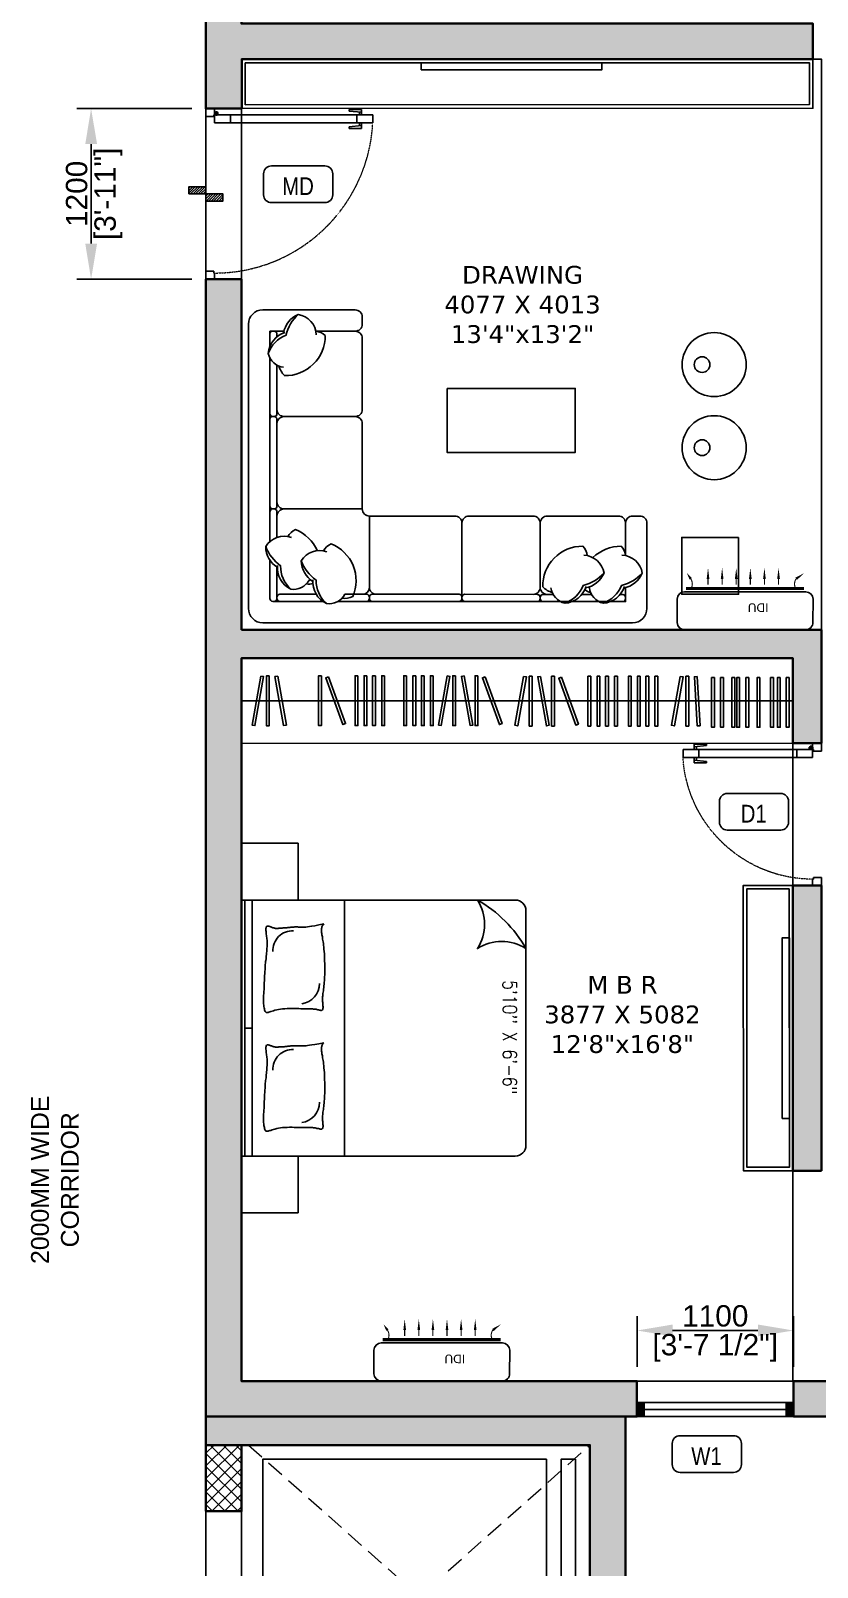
# Model space of a CAD drawing. Header units: millimetres. Extents: x 94643 to 134206, y 115494 to 180803.
# Drawn here: x 115480 to 121008, y 160888 to 171692 of the extents above; entities that cross this region are included whole.
import ezdxf
from ezdxf.enums import TextEntityAlignment as Align

# ---------------------------------------------------------------- set-up
doc = ezdxf.new("R2010")
doc.units = ezdxf.units.MM
for name, pattern in [('( Hidden )', [0.375, 0.25, -0.125]), ('3BHK  WEST_UN-2$0$DASHED', [0.75, 0.5, -0.25]), ('3BHK  WEST_UN-3$0$DASHED', [0.75, 0.5, -0.25])]:
    doc.linetypes.add(name, pattern=pattern)
for name, color, linetype in [('A-6S Sofa', 253, 'Continuous'), ('A-AC', 252, 'Continuous'), ('A-Bed Furniture', 253, 'Continuous'), ('A-Bed Side Table', 253, 'Continuous'), ('A-Dimensions', 4, 'Continuous'), ('A-Door', 11, 'Continuous'), ('A-Door Line', 8, 'Continuous'), ('A-Elevation 10', 8, 'Continuous'), ('A-Furniture', 8, 'Continuous'), ('A-Hatch', 252, 'Continuous'), ('A-MBR-Dress-Wardrobe', 253, 'Continuous'), ('A-Room Boundary', 44, 'Continuous'), ('A-Round Sofa', 253, 'Continuous'), ('A-Shaft', 8, 'Continuous'), ('A-Sofa Center  Table', 253, 'Continuous'), ('A-Text Main', 44, 'Continuous'), ('A-TV', 253, 'Continuous'), ('A-TV Unit', 252, 'Continuous'), ('A-Window', 4, 'Continuous')]:
    doc.layers.add(name, color=color, linetype=linetype)
doc.layers.add('A-Wall', color=240, linetype='Continuous', lineweight=35)
doc.styles.add('2024-08-29_TOWER-A$0$simplex-0.8', font='simplex.shx', dxfattribs={"width": 0.8})
doc.styles.add('3BHK  WEST_UN-2$0$2024-08-30_TOWER-C$0$simplex-0.8', font='simplex.shx', dxfattribs={"width": 0.8})
doc.styles.add('3BHK  WEST_UN-2$0$AMISH', font='arial.ttf')
doc.styles.add('3BHK  WEST_UN-2$0$grid_text', font='verdana.ttf')
doc.styles.add('ARIAL', font='ARIALN.TTF')
doc.styles.add('Core & corridor$0$Standard', font='arial.ttf')
doc.styles.add('S', font='arial.ttf', dxfattribs={"height": 150})
doc.dimstyles.new('DIMSMALL', dxfattribs={"dimtxt": 150, "dimasz": 250, "dimexe": 100, "dimexo": 100, "dimgap": 25, "dimtad": 1, "dimdec": 0, "dimzin": 0, "dimdsep": 46, "dimtxsty": 'S', "dimcen": 0, "dimdle": 100, "dimclrd": 8, "dimclre": 8, "dimclrt": 256, "dimazin": 0, "dimtfac": 1, "dimtdec": 0, "dimtix": 1, "dimtmove": 0, "dimatfit": 3, "dimldrblk": '12_DatumFilled', "dimfxl": 1, "dimtolj": 1, "dimtzin": 0, "dimlwd": -1, "dimlwe": -1, "dimarcsym": 1})

# ---------------------------------------------------------------- blocks, each defined once
blk = doc.blocks.new('Core & corridor$0$A$C436b777d')
at = {"layer": 'A-Hatch'}
h = blk.add_hatch(color=256, dxfattribs=at)
h.dxf.hatch_style = 1
h.paths.add_polyline_path([(8450, 10397), (8450, 5437), (5501, 5437), (5501, 5637), (8200, 5637), (8200, 7767), (5500, 7767), (5500, 8067), (8200, 8067), (8200, 10197), (5501, 10197), (5501, 10397), (8450, 10397), (8450, 5637)])
at = {"layer": 'A-Hatch', "linetype": 'Continuous'}
h = blk.add_hatch(dxfattribs=at)
h.set_pattern_fill('ANSI37', color=256, scale=20)
h.set_pattern_definition([(45, (22372.114, 0), (-44.90128, 44.90128), []), (135, (22372.114, 0), (-44.90128, -44.90128), [])])
h.paths.add_polyline_path([(5751, 10197), (5501, 10197), (5501, 9732), (5751, 9732)])
h.paths.add_polyline_path([(5751, 8532), (5500, 8532), (5500, 8067), (5751, 8067)])
h.paths.add_polyline_path([(5750, 7767), (5500, 7767), (5500, 7302), (5750, 7302)])
h.paths.add_polyline_path([(5751, 6102), (5501, 6102), (5501, 5637), (5751, 5637)])
at = {"layer": 'A-Elevation 10'}
for points in [[(7895, 10097), (7895, 8169), (5900, 8169), (5900, 10097)], [(8098, 8169), (7997, 8169), (7997, 10097), (8098, 10097)], [(5500, 9732), (5750, 9732), (5750, 8532), (5500, 8532)]]:
    blk.add_lwpolyline(points, close=True, dxfattribs=at)
at = {"layer": 'A-Shaft', "linetype": '( Hidden )', "lineweight": 0, "ltscale": 500}
for points in [[(5800, 10197), (8200, 8067)], [(5800, 8067), (8200, 10197)]]:
    blk.add_lwpolyline(points, dxfattribs=at)
at = {"layer": 'A-Wall'}
blk.add_lwpolyline([(8450, 5637), (8450, 5437), (5501, 5437), (5501, 5637), (8200, 5637), (8200, 7767), (5500, 7767), (5500, 8067), (8200, 8067), (8200, 10197), (5501, 10197), (5501, 10397), (8450, 10397), (8450, 5637), (8450, 5637)], dxfattribs=at)
blk.add_lwpolyline([(5501, 10197), (5751, 10197), (5751, 9732), (5501, 9732)], close=True, dxfattribs=at)
blk = doc.blocks.new('Core & corridor')
at = {"layer": 'A-Elevation 10'}
blk.add_lwpolyline([(19045, 39024), (20545, 39024), (20545, 34064), (19045, 34064)], close=True, dxfattribs=at)
at = {"ltscale": 300}
blk.add_blockref('Core & corridor$0$A$C436b777d', (10595, 28627), dxfattribs=at)
at = {"layer": 'A-Text Main', "insert": (15035, 40689), "char_height": 125, "width": 1745.68, "attachment_point": 5, "rotation": 90, "line_spacing_factor": 1.010232, "style": 'Core & corridor$0$Standard'}
blk.add_mtext('2000MM WIDE CORRIDOR', dxfattribs=at)
blk = doc.blocks.new('*D261')
at = {"layer": 'A-Dimensions', "color": 8, "transparency": 16777216}
for p, q in [((119741, 162298), (119741, 162653)), ((120841, 162298), (120841, 162653)), ((120591, 162553), (119991, 162553))]:
    blk.add_line(p, q, dxfattribs=at)
for points in [[(119991, 162595), (119991, 162512), (119741, 162553)], [(120591, 162595), (120591, 162512), (120841, 162553)]]:
    blk.add_solid(points, dxfattribs=at)
at = {"layer": 'Defpoints', "color": 0, "transparency": 16777216}
for p in [(119741, 162553), (119741, 162198), (120841, 162198)]:
    blk.add_point(p, dxfattribs=at)
at = {"layer": 'A-Dimensions', "lineweight": 30, "transparency": 16777216, "char_height": 150, "attachment_point": 5, "style": 'S'}
for s, insert in [('\\A1;1100', (120291, 162655)), ('\\A1;[3\'-7 1/2"]', (120291, 162431))]:
    blk.add_mtext(s, dxfattribs=dict(at, insert=insert))
blk = doc.blocks.new('12_DatumFilled')
at = {"color": 8, "linetype": 'ByBlock'}
blk.add_solid([(0, 0.577), (-1, 0), (0, -0.577)], dxfattribs=at)
blk = doc.blocks.new('*D268')
at = {"layer": 'A-Dimensions', "color": 8, "transparency": 16777216}
for p, q in [((116613, 171145), (115804, 171145)), ((115904, 170895), (115904, 170195)), ((116611, 169945), (115804, 169945))]:
    blk.add_line(p, q, dxfattribs=at)
for points in [[(115863, 170895), (115946, 170895), (115904, 171145)], [(115863, 170195), (115946, 170195), (115904, 169945)]]:
    blk.add_solid(points, dxfattribs=at)
at = {"layer": 'Defpoints', "color": 0, "transparency": 16777216}
for p in [(116713, 171145), (115904, 169945), (116711, 169945)]:
    blk.add_point(p, dxfattribs=at)
at = {"layer": 'A-Dimensions', "lineweight": 30, "transparency": 16777216, "char_height": 150, "attachment_point": 5, "rotation": 90, "style": 'S'}
for s, insert in [('\\A1;[3\'-11"]', (116025, 170545)), ('\\A1;1200', (115803, 170545))]:
    blk.add_mtext(s, dxfattribs=dict(at, insert=insert))
blk = doc.blocks.new('3BHK  WEST_UN-2$0$SDCNJKD')
at = {"layer": 'A-MBR-Dress-Wardrobe', "linetype": 'Continuous'}
for points in [[(40427, -55877), (40427, -56474), (36550, -56477), (36550, -55877)], [(36686, -56002), (36625, -56347), (36645, -56350), (36706, -56005)], [(36746, -56001), (36746, -56351), (36726, -56351), (36726, -56001)], [(36805, -56002), (36866, -56347), (36846, -56350), (36786, -56005)], [(37112, -56000), (37112, -56350), (37092, -56350), (37092, -56000)], [(37162, -56007), (37282, -56336), (37263, -56343), (37143, -56014)], [(37369, -56000), (37369, -56350), (37349, -56350), (37349, -56000)], [(37432, -56000), (37432, -56350), (37412, -56350), (37412, -56000)], [(37492, -56000), (37492, -56350), (37472, -56350), (37472, -56000)], [(37556, -56000), (37556, -56350), (37536, -56350), (37536, -56000)], [(37711, -56000), (37711, -56350), (37691, -56350), (37691, -56000)], [(37775, -56000), (37775, -56350), (37755, -56350), (37755, -56000)], [(37835, -56000), (37835, -56350), (37815, -56350), (37815, -56000)], [(37898, -56000), (37898, -56350), (37878, -56350), (37878, -56000)], [(37996, -56001), (37936, -56346), (37955, -56349), (38016, -56004)], [(38056, -56000), (38056, -56350), (38036, -56350), (38036, -56000)], [(38116, -56001), (38177, -56346), (38157, -56349), (38096, -56004)], [(38213, -56000), (38213, -56350), (38193, -56350), (38193, -56000)], [(38263, -56007), (38382, -56336), (38364, -56343), (38244, -56014)], [(38533, -56004), (38472, -56348), (38492, -56352), (38553, -56007)], [(38593, -56003), (38593, -56353), (38573, -56353), (38573, -56003)], [(38653, -56004), (38713, -56348), (38694, -56352), (38633, -56007)], [(38750, -56003), (38750, -56353), (38730, -56353), (38730, -56003)], [(38799, -56010), (38919, -56339), (38900, -56346), (38781, -56017)], [(39006, -56003), (39006, -56353), (38986, -56353), (38986, -56003)], [(39070, -56003), (39070, -56353), (39050, -56353), (39050, -56003)], [(39130, -56003), (39130, -56353), (39110, -56353), (39110, -56003)], [(39193, -56003), (39193, -56353), (39173, -56353), (39173, -56003)], [(39290, -56003), (39290, -56353), (39270, -56353), (39270, -56003)], [(39353, -56003), (39353, -56353), (39333, -56353), (39333, -56003)], [(39413, -56003), (39413, -56353), (39393, -56353), (39393, -56003)], [(39477, -56003), (39477, -56353), (39457, -56353), (39457, -56003)], [(39634, -56004), (39573, -56348), (39593, -56352), (39654, -56007)], [(39694, -56003), (39694, -56353), (39674, -56353), (39674, -56003)], [(39753, -56004), (39774, -56351), (39754, -56352), (39734, -56007)], [(39875, -56012), (39875, -56362), (39855, -56362), (39855, -56012)], [(39938, -56012), (39938, -56362), (39918, -56362), (39918, -56012)], [(40018, -56012), (40018, -56362), (39998, -56362), (39998, -56012)], [(40052, -56012), (40052, -56362), (40032, -56362), (40032, -56012)], [(40116, -56012), (40116, -56362), (40096, -56362), (40096, -56012)], [(40195, -56012), (40195, -56362), (40175, -56362), (40175, -56012)], [(40290, -56012), (40290, -56362), (40270, -56362), (40270, -56012)], [(40337, -56012), (40337, -56362), (40317, -56362), (40317, -56012)], [(40400, -56012), (40400, -56362), (40380, -56362), (40380, -56012)]]:
    blk.add_lwpolyline(points, close=True, dxfattribs=at)
blk.add_lwpolyline([(40427, -56177), (36550, -56177)], dxfattribs=at)
blk = doc.blocks.new('3BHK  WEST_UN-2$0$A$C5b52bd6b')
at = {"layer": 'A-6S Sofa'}
for points in [[(750, 2200), (100, 2200, 0.414214), (0, 2100), (0, 100, 0.414214), (100, 0), (700, 0)], [(350, 2168, 0.14773), (264, 2022, 0.213343), (138, 1893, 0.178662)], [(476, 2025, 0.356772), (350, 2168, 0.249542), (246, 2038, -9.61688)], [(750, 2200, -0.414214), (800, 2150), (800, 2100, -0.414214), (750, 2050), (473, 2050)], [(257, 2042, 0.306663), (138, 1893, 0.30633), (246, 1796, -0.872847)], [(200, 2012), (200, 2030, 0.414214), (180, 2050), (170, 2050, 0.414214), (150, 2030)], [(473, 2050, -0.165541), (539, 2019, -0.425989), (252, 1738, -0.121523), (213, 1805, 7.115464)], [(1500, 420), (1500, 700, 0.414214), (1450, 750), (850, 750, -0.414214), (800, 800), (800, 1400, 0.414214), (750, 1450, 0.414214), (800, 1500), (800, 2000, 0.414214), (750, 2050), (750, 2050)], [(150, 1862), (150, 1470, 0.414214), (170, 1450), (180, 1450, 0.414214), (200, 1470), (200, 1811, 0.414214)], [(200, 1500, 0.414214), (250, 1450), (750, 1450, 0.414214)], [(200, 1400, -0.414214), (250, 1450)], [(200, 1125), (200, 850, 0.414214), (250, 800), (500, 800)], [(150, 570), (150, 780, -0.414214), (170, 800), (180, 800, -0.414214), (200, 780), (200, 599)], [(800, 800), (250, 800, 0.414214), (200, 750), (200, 626)], [(276, 605, -0.165541), (330, 655, -0.200231), (484, 506, -0.121523)], [(2800, 700), (2800, 100, -0.414214), (2700, 0), (700, 0)], [(850, 750), (850, 250, -0.414214), (800, 200), (721, 200)], [(2050, 475), (2050, 700, 0.414214), (2000, 750), (1550, 750, 0.414214), (1500, 700), (1500, 180)], [(2650, 473), (2650, 700, 0.414214), (2600, 750), (2100, 750, 0.414214), (2050, 700), (2050, 249)], [(2650, 573), (2650, 700, -0.414214), (2700, 750), (2750, 750, -0.414214), (2800, 700)], [(301, 599, 0.356772), (121, 535, 0.249542), (203, 390, -9.61688)], [(526, 505, -0.165541), (580, 555, -0.425989), (733, 184, -0.121523), (657, 172, 7.115464)], [(121, 535, 0.14773), (225, 401, 0.213343), (297, 236, 0.178662)], [(200, 392), (200, 170, -0.414214), (180, 150), (170, 150, -0.414214), (150, 170), (150, 442)], [(551, 498, 0.356772), (371, 435, 0.249542), (453, 290, -9.61688)], [(371, 435, 0.14773), (475, 300, 0.213343), (547, 135, 0.178662)], [(2106, 199), (2100, 199, -0.414214), (2050, 249), (2050, 475)], [(2381, 472, 0.165541), (2350, 538, 0.425989), (2069, 252, 0.121523), (2136, 212, -7.115464)], [(2356, 475, -0.356772), (2499, 349, -0.249542), (2369, 245, 9.61688)], [(2650, 472, 0.165541), (2619, 538, 0.200231), (2421, 458, 0.121523)], [(2625, 475, -0.356772), (2768, 349, -0.249542), (2638, 245, 9.61688)], [(203, 402, 0.306663), (297, 236, 0.30633), (428, 301, -0.872847)], [(2499, 349, -0.14773), (2353, 263, -0.213343), (2224, 137, -0.178662)], [(2768, 349, -0.14773), (2622, 263, -0.213343), (2493, 137, -0.178662)], [(453, 275, -0.071865), (407, 273, 7.115464)], [(453, 302, 0.306663), (547, 135, 0.30633), (678, 200, -0.872847)], [(850, 250), (850, 250, 0.414214), (900, 200), (1017, 200)], [(2000, 199, 0.414214), (2050, 249)], [(2373, 256, -0.306663), (2224, 137, -0.30633), (2126, 246, 0.872847)], [(2363, 232, 0.071865), (2405, 212, -7.115464)], [(2642, 256, -0.306663), (2493, 137, -0.30633), (2396, 246, 0.872847)], [(2545, 149), (2650, 149), (2650, 248, -0.414214)], [(523, 150), (220, 150, -0.414214), (200, 170), (200, 180, -0.414214), (220, 200), (477, 200)], [(678, 200), (830, 200, -0.414214), (850, 180), (850, 170, -0.414214), (830, 150), (627, 150)], [(2192, 149), (2070, 149, -0.414214), (2050, 169), (2050, 179, -0.414214), (2070, 199), (2142, 199, -0.414214)], [(2342, 199), (2411, 199, -0.414214)], [(2612, 199), (2630, 199, -0.414214), (2650, 179), (2650, 169, -0.414214), (2630, 149)]]:
    blk.add_lwpolyline(points, format="xyb", dxfattribs=at)
for points in [[(248, 2050), (150, 2050), (150, 1945)], [(150, 1862), (150, 608)], [(229, 352), (229, 354)], [(180, 150), (523, 150)], [(627, 150), (2650, 150)], [(2275, 149), (2462, 149)]]:
    blk.add_lwpolyline(points, dxfattribs=at)
for points in [[(150, 820), (150, 1430, -0.414214), (170, 1450), (180, 1450, -0.414214), (200, 1430), (200, 820, -0.414214), (180, 800), (170, 800, -0.414214)], [(870, 200), (1480, 200, -0.414214), (1500, 180), (1500, 170, -0.414214), (1480, 150), (870, 150, -0.414214), (850, 170), (850, 180, -0.414214)], [(1520, 200), (2030, 199, -0.414214), (2050, 179), (2050, 169, -0.414214), (2030, 149), (1520, 150, -0.414214), (1500, 170), (1500, 180, -0.414214)]]:
    blk.add_lwpolyline(points, format="xyb", close=True, dxfattribs=at)
blk = doc.blocks.new('A$C3fc7931c')
at = {"layer": 'A-Window', "linetype": 'Continuous'}
for points in [[(0, -150), (0, -250), (50, -250), (50, -150)], [(1100, -250), (1100, -150), (1050, -150), (1050, -250)]]:
    blk.add_hatch(color=256, dxfattribs=at).paths.add_polyline_path(points)
for p, q in [((0, -150), (0, 0)), ((1100, 0), (0, 0)), ((0, -150), (0, 0)), ((1100, -150), (1100, 0)), ((1100, -150), (1100, 0)), ((0, -250), (0, -150)), ((0, -150), (50, -150)), ((0, -250), (0, -150)), ((0, -250), (0, -150)), ((50, -150), (50, -250)), ((50, -150), (1050, -150)), ((1050, -200), (50, -200)), ((1050, -250), (1050, -150)), ((1050, -150), (1100, -150)), ((1100, -250), (1100, -150)), ((1100, -250), (1100, -150)), ((1100, -250), (1100, -150)), ((1100, -250), (0, -250)), ((50, -250), (0, -250)), ((1050, -250), (50, -250)), ((1100, -250), (1050, -250))]:
    blk.add_line(p, q, dxfattribs=at)
blk = doc.blocks.new('A$Cd470dc81')
at = {"layer": 'A-Door'}
for p, q in [((0, -56), (0, 0)), ((0, 0), (62, 0)), ((62, 0), (62, -44)), ((56, -56), (0, -56)), ((62, -44), (56, -44)), ((56, -44), (56, -56)), ((90, -33), (57, -33)), ((1173, -44), (62, -44)), ((62, -44), (62, -100)), ((62, -100), (1173, -100)), ((62, -100), (62, -100)), ((74, -17), (74, -50)), ((174, -100), (174, -44)), ((1007, -6), (1007, -17)), ((1095, -6), (1007, -6)), ((1007, -17), (1095, -25)), ((1062, -100), (1062, -44)), ((1079, -23), (1079, -44)), ((1079, -121), (1079, -100)), ((1095, -6), (1095, -44)), ((1095, -139), (1095, -100)), ((1173, -100), (1173, -44)), ((1007, -128), (1095, -119)), ((1007, -139), (1007, -128)), ((1095, -139), (1007, -139)), ((56, -1144), (0, -1144)), ((0, -1144), (0, -1200)), ((56, -1156), (56, -1144)), ((62, -1156), (56, -1156)), ((62, -1200), (62, -1156)), ((0, -1200), (62, -1200))]:
    blk.add_line(p, q, dxfattribs=at)
blk.add_circle((74, -33), 11.1, dxfattribs=at)
at = {"layer": 'A-Door', "linetype": '3BHK  WEST_UN-3$0$DASHED', "lineweight": 0}
blk.add_arc((61, -42), 1114, 270.0822, 356.3506, dxfattribs=at)
blk = doc.blocks.new('A$Ccfbdbe87')
at = {"layer": 'A-Door'}
for p, q in [((100, 973), (44, 973)), ((44, 973), (44, 62)), ((100, 62), (100, 973)), ((6, 895), (44, 895)), ((6, 895), (6, 807)), ((17, 807), (25, 895)), ((23, 879), (44, 879)), ((139, 895), (100, 895)), ((121, 879), (100, 879)), ((128, 807), (119, 895)), ((139, 895), (139, 807)), ((6, 807), (17, 807)), ((100, 862), (44, 862)), ((139, 807), (128, 807)), ((100, 174), (44, 174)), ((0, 0), (0, 62)), ((0, 62), (44, 62)), ((56, 0), (0, 0)), ((17, 74), (50, 74)), ((33, 90), (33, 57)), ((44, 62), (100, 62)), ((44, 62), (44, 56)), ((44, 56), (56, 56)), ((56, 56), (56, 0)), ((100, 62), (100, 62)), ((944, 56), (944, 0)), ((956, 56), (944, 56)), ((944, 0), (1000, 0)), ((1000, 62), (956, 62)), ((956, 62), (956, 56)), ((1000, 0), (1000, 62))]:
    blk.add_line(p, q, dxfattribs=at)
blk.add_circle((33, 74), 11.1, dxfattribs=at)
at = {"layer": 'A-Door', "linetype": '3BHK  WEST_UN-2$0$DASHED', "lineweight": 0}
blk.add_arc((42, 61), 914, 0.0822, 86.3506, dxfattribs=at)
blk = doc.blocks.new('3BHK  WEST_UN-2$0$WALL MOUNTED SPLIT AC')
at = {"layer": 'A-AC'}
for p, q in [((18067.15, -8077.46), (18073.71, -8077.46)), ((18064.01, -8112.84, 0), (18064, -8079.99, 0)), ((18064.41, -8112.84, 0), (18064.41, -8079.99, 0)), ((18065.12, -8113.34), (18065.11, -8079.5)), ((18075.75, -8079.5), (18075.75, -8113.29)), ((18073.72, -8115.33), (18067.16, -8115.38))]:
    blk.add_line(p, q, dxfattribs=at)
at = {"layer": 'A-AC', "elevation": 0}
for points in [[(18059.86, -8080.11, 0, 0.75, 0), (18061.51, -8081.22, 0.75, 0.75, 0)], [(18058.43, -8086.05, 0, 0.75, 0), (18061.52, -8086.05, 0.75, 0.75, 0)], [(18058.44, -8089.99, 0, 0.75, 0), (18061.52, -8089.99, 0.75, 0.75, 0)], [(18058.44, -8093.93, 0, 0.75, 0), (18061.52, -8093.93, 0.75, 0.75, 0)], [(18058.44, -8097.86, 0, 0.75, 0), (18061.52, -8097.86, 0.75, 0.75, 0)], [(18058.44, -8101.8, 0, 0.75, 0), (18061.52, -8101.8, 0.75, 0.75, 0)], [(18058.44, -8105.74, 0, 0.75, 0), (18061.52, -8105.74, 0.75, 0.75, 0)], [(18059.87, -8112.95, 0, 0.75, 0), (18061.51, -8110.65, 0.75, 0.75, 0)]]:
    blk.add_lwpolyline(points, format="xyseb", dxfattribs=at)
at = {"layer": 'A-AC', "const_width": 0.3, "elevation": 0}
for points in [[(18061.51, -8081.22, 0.246742), (18063.87, -8081.49, -4.761831)], [(18061.51, -8110.65, -0.246742), (18063.87, -8110.38, 4.761831)]]:
    blk.add_lwpolyline(points, format="xyb", dxfattribs=at)
for points in [[(18061.52, -8086.05), (18063.17, -8086.05)], [(18061.52, -8089.99), (18063.17, -8089.99)], [(18061.52, -8093.93), (18063.17, -8093.93)], [(18061.52, -8097.86), (18063.17, -8097.86)], [(18061.52, -8101.8), (18063.17, -8101.8)], [(18061.52, -8105.74), (18063.17, -8105.74)]]:
    blk.add_lwpolyline(points, dxfattribs=at)
at = {"layer": 'A-AC'}
for centre, start, end in [((18067.15, -8079.5), 90.0082, 180.0082), ((18073.71, -8079.5), 0.0078, 90.0078), ((18067.16, -8113.34), 180.0082, 270.0082), ((18073.71, -8113.29), 270.0078, 0.0078)]:
    blk.add_arc(centre, 2.04, start, end, dxfattribs=at)
at = {"layer": 'A-AC', "style": '3BHK  WEST_UN-2$0$AMISH'}
blk.add_attdef('IDU', text='', height=2.4, rotation=90.0082, dxfattribs=at).set_placement((18070, -8096.33, 0), align=Align.MIDDLE_CENTER)
blk = doc.blocks.new('2024-08-29_TOWER-A$0$WNTG')
at = {"layer": 'A-Text Main'}
blk.add_lwpolyline([(-188, 246), (188, 246, -0.414214), (243, 191), (243, 43, -0.414214), (188, -12), (-188, -12, -0.414214), (-243, 43), (-243, 191, -0.414214)], format="xyb", close=True, dxfattribs=at)
at = {"layer": 'A-Text Main', "style": '2024-08-29_TOWER-A$0$simplex-0.8', "width": 0.8}
blk.add_attdef('WNTG', text='', height=150, dxfattribs=at).set_placement((-2, 43), align=Align.CENTER)
blk = doc.blocks.new('TILE DROP')
at = {"layer": 'A-Door Line'}
h = blk.add_hatch(dxfattribs=at)
h.set_pattern_fill('ANSI31', color=8, scale=0.1)
h.set_pattern_definition([(45, (-18.584744, -6.592634), (-0.008838835, 0.008838835), [])])
h.paths.add_polyline_path([(0, 0.05), (-0.12, 0.05), (-0.12, 0), (0, 0)])
h.paths.add_polyline_path([(0.12, -0.05), (0.12, 0), (0, 0), (0, -0.05)])
at = {"layer": 'A-Door Line', "color": 8}
for points in [[(-0.12, 0), (-0.12, 0.05), (0, 0.05), (0, 0)], [(0, -0.05), (0, 0), (0.12, 0), (0.12, -0.05)]]:
    blk.add_lwpolyline(points, close=True, dxfattribs=at)
blk = doc.blocks.new('A$Cc487e11b')
at = {"layer": 'A-Sofa Center  Table'}
blk.add_lwpolyline([(400, 400), (0, 400), (0, 0), (400, 0)], close=True, dxfattribs=at)
blk = doc.blocks.new('A$C59fceabc')
at = {"layer": 'A-Sofa Center  Table', "linetype": 'Continuous'}
blk.add_lwpolyline([(0, 0), (0, 900), (450, 900), (450, 0)], close=True, dxfattribs=at)
blk = doc.blocks.new('3.5BHK EAST-UN-5$0$2024-08-29_TOWER-A$0$TV FG')
at = {"layer": 'A-TV'}
blk.add_lwpolyline([(-635, -25), (635, -25), (635, -75), (-635, -75)], close=True, dxfattribs=at)
blk = doc.blocks.new('3BHK  WEST_UN-2$0$2024-08-30_TOWER-C$0$king size bed')
at = {"layer": 'A-Bed Furniture'}
for p, q in [((0.825, 2), (-0.825, 2)), ((-0.9, 1.925), (-0.9, 0.425)), ((0.9, 0), (0.9, 1.925)), ((-0.9, 0.725), (0.9, 0.725)), ((-0.9, 0), (-0.9, 0.425)), ((0.9, 0.075), (-0.9, 0.075)), ((0, 0.075), (0, 0.025)), ((0, 0.075), (0, 0.075))]:
    blk.add_line(p, q, dxfattribs=at)
blk.add_lwpolyline([(-0.9, 1.659, -0.292894), (-0.559, 1.659, -0.292894), (-0.559, 2, 0.136668)], format="xyb", close=True, dxfattribs=at)
for points in [[(-0.732, 0.579), (-0.726, 0.574), (-0.721, 0.571), (-0.716, 0.568), (-0.711, 0.566), (-0.706, 0.565), (-0.701, 0.564), (-0.696, 0.564), (-0.691, 0.563), (-0.687, 0.563), (-0.682, 0.564), (-0.677, 0.564), (-0.672, 0.564), (-0.666, 0.565), (-0.661, 0.566), (-0.655, 0.566), (-0.648, 0.568), (-0.641, 0.569), (-0.634, 0.57), (-0.625, 0.571), (-0.616, 0.573), (-0.606, 0.574), (-0.595, 0.576), (-0.583, 0.577), (-0.569, 0.579), (-0.555, 0.58), (-0.539, 0.582), (-0.523, 0.583), (-0.506, 0.584), (-0.488, 0.585), (-0.471, 0.585), (-0.453, 0.586), (-0.437, 0.586), (-0.42, 0.586), (-0.404, 0.586), (-0.389, 0.586), (-0.375, 0.586), (-0.36, 0.585), (-0.347, 0.584), (-0.334, 0.584), (-0.321, 0.582), (-0.308, 0.581), (-0.296, 0.58), (-0.285, 0.579), (-0.273, 0.577), (-0.263, 0.576), (-0.253, 0.575), (-0.243, 0.573), (-0.235, 0.573), (-0.227, 0.572), (-0.219, 0.571), (-0.212, 0.571), (-0.205, 0.571), (-0.199, 0.571), (-0.192, 0.571), (-0.186, 0.571), (-0.179, 0.572), (-0.172, 0.572), (-0.164, 0.573), (-0.157, 0.573), (-0.15, 0.574), (-0.144, 0.574), (-0.138, 0.573), (-0.133, 0.572), (-0.129, 0.571), (-0.127, 0.568), (-0.125, 0.565), (-0.124, 0.562), (-0.124, 0.558), (-0.125, 0.553), (-0.126, 0.548), (-0.128, 0.543), (-0.129, 0.537), (-0.13, 0.531), (-0.132, 0.525), (-0.133, 0.519), (-0.134, 0.513), (-0.134, 0.506), (-0.135, 0.5), (-0.136, 0.493), (-0.136, 0.487), (-0.136, 0.48), (-0.136, 0.473), (-0.136, 0.466), (-0.136, 0.458), (-0.136, 0.45), (-0.136, 0.44), (-0.136, 0.429), (-0.136, 0.417), (-0.137, 0.403), (-0.137, 0.388), (-0.137, 0.372), (-0.138, 0.356), (-0.138, 0.339), (-0.137, 0.322), (-0.136, 0.305), (-0.135, 0.29), (-0.133, 0.275), (-0.131, 0.261), (-0.128, 0.248), (-0.125, 0.236), (-0.122, 0.225), (-0.119, 0.216), (-0.116, 0.207), (-0.114, 0.199), (-0.112, 0.193), (-0.11, 0.187), (-0.109, 0.182), (-0.109, 0.178), (-0.11, 0.175), (-0.111, 0.172), (-0.114, 0.17), (-0.117, 0.167), (-0.122, 0.165), (-0.128, 0.163), (-0.135, 0.162), (-0.143, 0.16), (-0.151, 0.158), (-0.161, 0.157), (-0.171, 0.156), (-0.181, 0.156), (-0.193, 0.156), (-0.204, 0.156), (-0.217, 0.156), (-0.229, 0.156), (-0.243, 0.157), (-0.257, 0.158), (-0.271, 0.159), (-0.287, 0.159), (-0.302, 0.16), (-0.319, 0.161), (-0.335, 0.162), (-0.352, 0.162), (-0.368, 0.163), (-0.383, 0.164), (-0.398, 0.165), (-0.412, 0.166), (-0.425, 0.167), (-0.436, 0.167), (-0.447, 0.168), (-0.457, 0.169), (-0.467, 0.17), (-0.476, 0.171), (-0.486, 0.173), (-0.496, 0.174), (-0.506, 0.175), (-0.517, 0.176), (-0.528, 0.177), (-0.539, 0.178), (-0.55, 0.178), (-0.561, 0.179), (-0.572, 0.18), (-0.582, 0.18), (-0.592, 0.18), (-0.601, 0.18), (-0.61, 0.18), (-0.619, 0.18), (-0.627, 0.179), (-0.635, 0.178), (-0.644, 0.177), (-0.652, 0.176), (-0.661, 0.175), (-0.67, 0.174), (-0.678, 0.173), (-0.686, 0.172), (-0.694, 0.172), (-0.7, 0.172), (-0.706, 0.173), (-0.711, 0.174), (-0.714, 0.176), (-0.716, 0.179), (-0.717, 0.182), (-0.717, 0.186), (-0.717, 0.19), (-0.716, 0.194), (-0.714, 0.199), (-0.713, 0.203), (-0.711, 0.207), (-0.709, 0.212), (-0.708, 0.216), (-0.706, 0.22), (-0.705, 0.224), (-0.704, 0.228), (-0.702, 0.232), (-0.702, 0.236), (-0.701, 0.24), (-0.701, 0.245), (-0.701, 0.249), (-0.701, 0.254), (-0.701, 0.258), (-0.702, 0.263), (-0.702, 0.269), (-0.703, 0.274), (-0.703, 0.28), (-0.703, 0.287), (-0.704, 0.293), (-0.704, 0.3), (-0.705, 0.307), (-0.705, 0.313), (-0.706, 0.32), (-0.707, 0.327), (-0.707, 0.334), (-0.708, 0.341), (-0.709, 0.348), (-0.709, 0.354), (-0.71, 0.361), (-0.71, 0.368), (-0.711, 0.375), (-0.711, 0.381), (-0.711, 0.388), (-0.711, 0.395), (-0.71, 0.402), (-0.71, 0.409), (-0.709, 0.417), (-0.709, 0.424), (-0.709, 0.431), (-0.709, 0.438), (-0.709, 0.446), (-0.71, 0.454), (-0.712, 0.465), (-0.714, 0.478), (-0.717, 0.495), (-0.72, 0.517), (-0.725, 0.544), (-0.732, 0.579)], [(0.103, 0.579), (0.109, 0.574), (0.114, 0.571), (0.119, 0.568), (0.124, 0.566), (0.129, 0.565), (0.134, 0.564), (0.139, 0.564), (0.144, 0.563), (0.148, 0.563), (0.153, 0.564), (0.158, 0.564), (0.163, 0.564), (0.169, 0.565), (0.174, 0.566), (0.18, 0.566), (0.187, 0.568), (0.194, 0.569), (0.201, 0.57), (0.21, 0.571), (0.219, 0.573), (0.229, 0.574), (0.24, 0.576), (0.252, 0.577), (0.266, 0.579), (0.28, 0.58), (0.296, 0.582), (0.312, 0.583), (0.329, 0.584), (0.347, 0.585), (0.364, 0.585), (0.382, 0.586), (0.398, 0.586), (0.415, 0.586), (0.431, 0.586), (0.446, 0.586), (0.46, 0.586), (0.475, 0.585), (0.488, 0.584), (0.501, 0.584), (0.514, 0.582), (0.527, 0.581), (0.539, 0.58), (0.55, 0.579), (0.562, 0.577), (0.572, 0.576), (0.582, 0.575), (0.592, 0.573), (0.6, 0.573), (0.608, 0.572), (0.616, 0.571), (0.623, 0.571), (0.63, 0.571), (0.636, 0.571), (0.643, 0.571), (0.649, 0.571), (0.656, 0.572), (0.663, 0.572), (0.671, 0.573), (0.678, 0.573), (0.685, 0.574), (0.691, 0.574), (0.697, 0.573), (0.702, 0.572), (0.706, 0.571), (0.708, 0.568), (0.71, 0.565), (0.711, 0.562), (0.711, 0.558), (0.71, 0.553), (0.709, 0.548), (0.707, 0.543), (0.706, 0.537), (0.705, 0.531), (0.703, 0.525), (0.702, 0.519), (0.701, 0.513), (0.701, 0.506), (0.7, 0.5), (0.699, 0.493), (0.699, 0.487), (0.699, 0.48), (0.699, 0.473), (0.699, 0.466), (0.699, 0.458), (0.699, 0.45), (0.699, 0.44), (0.699, 0.429), (0.699, 0.417), (0.698, 0.403), (0.698, 0.388), (0.698, 0.372), (0.697, 0.356), (0.697, 0.339), (0.698, 0.322), (0.699, 0.305), (0.7, 0.29), (0.702, 0.275), (0.704, 0.261), (0.707, 0.248), (0.71, 0.236), (0.713, 0.225), (0.716, 0.216), (0.719, 0.207), (0.721, 0.199), (0.723, 0.193), (0.725, 0.187), (0.726, 0.182), (0.726, 0.178), (0.725, 0.175), (0.724, 0.172), (0.721, 0.17), (0.718, 0.167), (0.713, 0.165), (0.707, 0.163), (0.7, 0.162), (0.692, 0.16), (0.684, 0.158), (0.674, 0.157), (0.664, 0.156), (0.654, 0.156), (0.642, 0.156), (0.631, 0.156), (0.618, 0.156), (0.606, 0.156), (0.592, 0.157), (0.578, 0.158), (0.564, 0.159), (0.548, 0.159), (0.533, 0.16), (0.516, 0.161), (0.5, 0.162), (0.483, 0.162), (0.467, 0.163), (0.452, 0.164), (0.437, 0.165), (0.423, 0.166), (0.41, 0.167), (0.399, 0.167), (0.388, 0.168), (0.378, 0.169), (0.368, 0.17), (0.359, 0.171), (0.349, 0.173), (0.339, 0.174), (0.329, 0.175), (0.318, 0.176), (0.307, 0.177), (0.296, 0.178), (0.285, 0.178), (0.274, 0.179), (0.263, 0.18), (0.253, 0.18), (0.243, 0.18), (0.234, 0.18), (0.225, 0.18), (0.216, 0.18), (0.208, 0.179), (0.2, 0.178), (0.191, 0.177), (0.183, 0.176), (0.174, 0.175), (0.165, 0.174), (0.157, 0.173), (0.149, 0.172), (0.141, 0.172), (0.135, 0.172), (0.129, 0.173), (0.124, 0.174), (0.121, 0.176), (0.119, 0.179), (0.118, 0.182), (0.118, 0.186), (0.118, 0.19), (0.119, 0.194), (0.121, 0.199), (0.122, 0.203), (0.124, 0.207), (0.126, 0.212), (0.127, 0.216), (0.129, 0.22), (0.13, 0.224), (0.131, 0.228), (0.133, 0.232), (0.133, 0.236), (0.134, 0.24), (0.134, 0.245), (0.134, 0.249), (0.134, 0.254), (0.134, 0.258), (0.133, 0.263), (0.133, 0.269), (0.132, 0.274), (0.132, 0.28), (0.132, 0.287), (0.131, 0.293), (0.131, 0.3), (0.13, 0.307), (0.13, 0.313), (0.129, 0.32), (0.128, 0.327), (0.128, 0.334), (0.127, 0.341), (0.126, 0.348), (0.126, 0.354), (0.125, 0.361), (0.125, 0.368), (0.124, 0.375), (0.124, 0.381), (0.124, 0.388), (0.124, 0.395), (0.125, 0.402), (0.125, 0.409), (0.126, 0.417), (0.126, 0.424), (0.126, 0.431), (0.126, 0.438), (0.126, 0.446), (0.125, 0.454), (0.123, 0.465), (0.121, 0.478), (0.118, 0.495), (0.115, 0.517), (0.11, 0.544), (0.103, 0.579)], [(0.9, 0.025), (-0.9, 0.025)], [(-0.9, 0), (0.9, 0)]]:
    blk.add_lwpolyline(points, dxfattribs=at)
for centre, radius, start, end in [((-0.825, 1.925), 0.075, 90, 180), ((0.825, 1.925), 0.075, 360, 90), ((-0.312, 0.406), 0.142, 7.3413, 90.47), ((0.523, 0.406), 0.142, 7.3413, 90.47), ((-0.545, 0.36), 0.139, 177.3191, 272.6809), ((0.29, 0.36), 0.139, 177.3191, 272.6809)]:
    blk.add_arc(centre, radius, start, end, dxfattribs=at)
at = {"layer": 'A-Bed Furniture', "ltscale": 5, "insert": (-0.336, 1.937), "char_height": 0.1, "width": 1.16315, "attachment_point": 1, "style": '3BHK  WEST_UN-2$0$2024-08-30_TOWER-C$0$simplex-0.8'}
blk.add_mtext('5\'10\'\' X 6\'-6"', dxfattribs=at)
blk = doc.blocks.new('Unit-2')
at = {"layer": 'A-Hatch', "linetype": 'Continuous'}
h = blk.add_hatch(color=256, dxfattribs=at)
h.dxf.hatch_style = 1
h.paths.add_polyline_path([(-11113, 9545), (-7098, 9545), (-7098, 9795), (-11115, 9795), (-11115, 14070), (-10548, 14070), (-10548, 14320), (-11365, 14320), (-11365, 9197), (-11113, 9197)])
h.paths.add_polyline_path([(-5338, 13971), (-5338, 14320), (-7198, 14320), (-7198, 14070), (-5588, 14070), (-5588, 13971)])
h.paths.add_polyline_path([(-3678, 14320), (-3928, 14320), (-3928, 12653), (-3678, 12653), (-3678, 14070), (-2000, 14070), (-2000, 14320)])
h.paths.add_polyline_path([(-5588, 13221), (-5588, 9545), (-3678, 9545), (-3678, 9795), (-5338, 9795), (-5338, 13221)])
h.paths.add_polyline_path([(-250, 9795), (-2678, 9795), (-2678, 9545), (0, 9545), (0, 13220), (-250, 13220)])
h.paths.add_polyline_path([(0, 5755), (-2638, 5755), (-2638, 5505), (-250, 5505), (-250, 0), (0, 0)])
h.paths.add_polyline_path([(-3740, 250), (-3740, 3195), (-5624, 3195), (-5624, 2995), (-3940, 2995), (-3940, 250), (-4565, 250), (-4565, 0), (-3290, 0), (-3290, 250)])
h.paths.add_polyline_path([(-7038, 1729), (-7038, 3735), (-7238, 3735), (-7238, 1729)], flags=17)
h.paths.add_polyline_path([(-11115, 5532), (-7038, 5532), (-7038, 4735), (-7238, 4735), (-7238, 5332), (-11115, 5332), (-11115, 250), (-8335, 250), (-8335, 0), (-11365, 0), (-11365, 7997), (-11115, 7997)])
h.paths.add_polyline_path([(-7235, 0), (-5315, 0), (-5315, 250), (-5524, 250), (-5524, 963), (-5624, 963), (-5624, 250), (-7235, 250)])
at = {"layer": 'A-Door Line'}
blk.add_line((-11365, 9197), (-11365, 7997), dxfattribs=at)
at = {"layer": 'A-Room Boundary', "linetype": 'Continuous'}
for points in [[(-11115, 5532), (-7038, 5532), (-7038, 9545), (-11115, 9545)], [(-7238, 5332), (-11115, 5332), (-11115, 250), (-7238, 250)]]:
    blk.add_lwpolyline(points, close=True, dxfattribs=at)
at = {"layer": 'A-Round Sofa', "linetype": 'Continuous'}
for centre, radius in [((-7792, 7397), 225), ((-7877, 7397), 55.3), ((-7792, 6813), 225), ((-7877, 6813), 55.3)]:
    blk.add_circle(centre, radius, dxfattribs=at)
at = {"layer": 'A-TV Unit', "ltscale": 600}
for points in [[(-11113, 9545), (-7098, 9545), (-7098, 9200), (-11113, 9199)], [(-11088, 9519), (-7123, 9520), (-7123, 9225), (-11088, 9224)], [(-7238, 3735), (-7238, 1729), (-7587, 1729), (-7588, 3735)], [(-7264, 3710), (-7263, 1754), (-7562, 1754), (-7563, 3710)]]:
    blk.add_lwpolyline(points, close=True, dxfattribs=at)
at = {"layer": 'A-Wall'}
for points in [[(-11113, 9545), (-7098, 9545), (-7098, 9795), (-11115, 9795), (-11115, 14070), (-10548, 14070), (-10548, 14320), (-11365, 14320), (-11365, 9197), (-11113, 9197)], [(-11115, 5532), (-7038, 5532), (-7038, 4735), (-7238, 4735), (-7238, 5332), (-11115, 5332), (-11115, 250), (-8335, 250), (-8335, 0), (-11365, 0), (-11365, 7997), (-11115, 7997)], [(-7038, 1729), (-7038, 3735), (-7238, 3735), (-7238, 1729)]]:
    blk.add_lwpolyline(points, close=True, dxfattribs=at)
blk.add_lwpolyline([(-7235, 0), (-5315, 0), (-5315, 250), (-5524, 250), (-5524, 963), (-5624, 963), (-5624, 250), (-7235, 250), (-7235, 0)], dxfattribs=at)
at = {"layer": 'A-6S Sofa', "ltscale": 600}
blk.add_blockref('3BHK  WEST_UN-2$0$A$C5b52bd6b', (-11065, 5582), dxfattribs=at)
at = {"layer": 'A-AC', "color": 2}
ref = blk.add_blockref('3BHK  WEST_UN-2$0$WALL MOUNTED SPLIT AC', (-211379, 460539), dxfattribs=dict(at, xscale=-25.17221723757716, yscale=25.17221723757716, zscale=25.17221723757715, rotation=90))
ref.add_attrib('IDU', 'IDU', dxfattribs={"layer": 'A-Furniture', "height": 60.4, "rotation": 179.9918, "style": '3BHK  WEST_UN-2$0$AMISH'}).set_placement((-7483, 5688, 0), align=Align.MIDDLE_CENTER)
at = {"layer": 'A-AC'}
ref = blk.add_blockref('3BHK  WEST_UN-2$0$WALL MOUNTED SPLIT AC', (-213511, 455257), dxfattribs=dict(at, xscale=-25.17221723757716, yscale=25.17221723757716, zscale=25.17221723757715, rotation=90))
ref.add_attrib('IDU', 'IDU', dxfattribs={"layer": 'A-Furniture', "height": 60.4, "rotation": 179.9918, "style": '3BHK  WEST_UN-2$0$AMISH'}).set_placement((-9615, 406, 0), align=Align.MIDDLE_CENTER)
at = {"layer": 'A-Bed Furniture', "ltscale": 600, "xscale": 1000, "yscale": 1000, "zscale": 1000, "rotation": 270}
blk.add_blockref('3BHK  WEST_UN-2$0$2024-08-30_TOWER-C$0$king size bed', (-11115, 2732), dxfattribs=at)
at = {"layer": 'A-Bed Side Table', "linetype": 'Continuous'}
for p in [(-8020, 5782), (-11115, 3632)]:
    blk.add_blockref('A$Cc487e11b', p, dxfattribs=at)
at = {"layer": 'A-Bed Side Table', "linetype": 'Continuous', "xscale": -1, "rotation": 180}
blk.add_blockref('A$Cc487e11b', (-11115, 1832), dxfattribs=at)
at = {"layer": 'A-Door', "linetype": 'Continuous'}
blk.add_blockref('A$Cd470dc81', (-11365, 9197), dxfattribs=at)
at = {"layer": 'A-Door', "linetype": 'Continuous', "xscale": -1, "rotation": 90}
blk.add_blockref('A$Ccfbdbe87', (-7038, 4735), dxfattribs=at)
at = {"layer": 'A-Door Line', "color": 8, "xscale": 1000.000000000004, "yscale": 1000.000000000004, "zscale": 1000.000000000004}
blk.add_blockref('TILE DROP', (-11365, 8597), dxfattribs=at)
at = {"layer": 'A-MBR-Dress-Wardrobe'}
blk.add_blockref('3BHK  WEST_UN-2$0$SDCNJKD', (-47665, 61209), dxfattribs=at)
at = {"layer": 'A-Sofa Center  Table', "linetype": 'Continuous', "rotation": 270}
blk.add_blockref('A$C59fceabc', (-9669, 7230), dxfattribs=at)
at = {"layer": 'A-Text Main'}
ref = blk.add_blockref('2024-08-29_TOWER-A$0$WNTG', (-10716, 8782), dxfattribs=dict(at, xscale=-1, rotation=180))
ref.add_attrib('WNTG', 'MD', dxfattribs={"height": 125, "style": 'ARIAL'}).set_placement((-10717, 8589), align=Align.CENTER)
ref = blk.add_blockref('2024-08-29_TOWER-A$0$WNTG', (-7512, 4370), dxfattribs=dict(at, xscale=-1, rotation=180))
ref.add_attrib('WNTG', 'D1', dxfattribs={"height": 125, "style": 'ARIAL'}).set_placement((-7514, 4177), align=Align.CENTER)
ref = blk.add_blockref('2024-08-29_TOWER-A$0$WNTG', (-7844, -146), dxfattribs=dict(at, xscale=-1, rotation=180))
ref.add_attrib('WNTG', 'W1', dxfattribs={"height": 125, "style": 'ARIAL'}).set_placement((-7846, -340), align=Align.CENTER)
at = {"layer": 'A-TV', "ltscale": 600}
blk.add_blockref('3.5BHK EAST-UN-5$0$2024-08-29_TOWER-A$0$TV FG', (-9216, 9545), dxfattribs=at)
at = {"layer": 'A-TV', "ltscale": 600, "rotation": 270}
blk.add_blockref('3.5BHK EAST-UN-5$0$2024-08-29_TOWER-A$0$TV FG', (-7238, 2732), dxfattribs=at)
at = {"layer": 'A-Window'}
blk.add_blockref('A$C3fc7931c', (-8335, 250), dxfattribs=at)
at = {"layer": 'A-Text Main', "linetype": 'Continuous', "char_height": 125, "width": 1453.82, "attachment_point": 5, "style": '3BHK  WEST_UN-2$0$grid_text'}
for s, insert in [('DRAWING \\P4077 X 4013\\P13\'4"x13\'2"', (-9139, 7819, 0)), ('M B R\\P3877 X 5082\\P12\'8"x16\'8"', (-8437, 2827, 0))]:
    blk.add_mtext(s, dxfattribs=dict(at, insert=insert))

msp = doc.modelspace()

# ---------------------------------------------------------------- block references
at = {"linetype": 'Continuous'}
msp.add_blockref('Core & corridor', (100615.6, 122923.7), dxfattribs=at)

# ---------------------------------------------------------------- dimensions: what is measured, and where the dimension line sits
at = {"layer": 'A-Dimensions', "lineweight": 30}
dim = msp.add_linear_dim(base=(115904.3, 169944.5), p1=(116712.8, 171144.5), p2=(116710.8, 169944.5), angle=90, dimstyle='DIMSMALL', override={"dimpost": '\\X'}, dxfattribs=at)
dim.commit()
dim.dimension.update_dxf_attribs({"geometry": '*D268', "text_midpoint": (115904.3, 170544.5)})
dim = msp.add_linear_dim(base=(119740.7, 162553.4), p1=(120840.7, 162197.5), p2=(119740.7, 162197.5), dimstyle='DIMSMALL', override={"dimpost": '\\X'}, dxfattribs=at)
dim.commit()
dim.dimension.update_dxf_attribs({"geometry": '*D261', "text_midpoint": (120290.7, 162553.4)})

# ---------------------------------------------------------------- next in the draw order: block references
at = {"linetype": 'Continuous'}
msp.add_blockref('Unit-2', (128075.4, 161947.5), dxfattribs=at)

doc.saveas('drawing.dxf')
